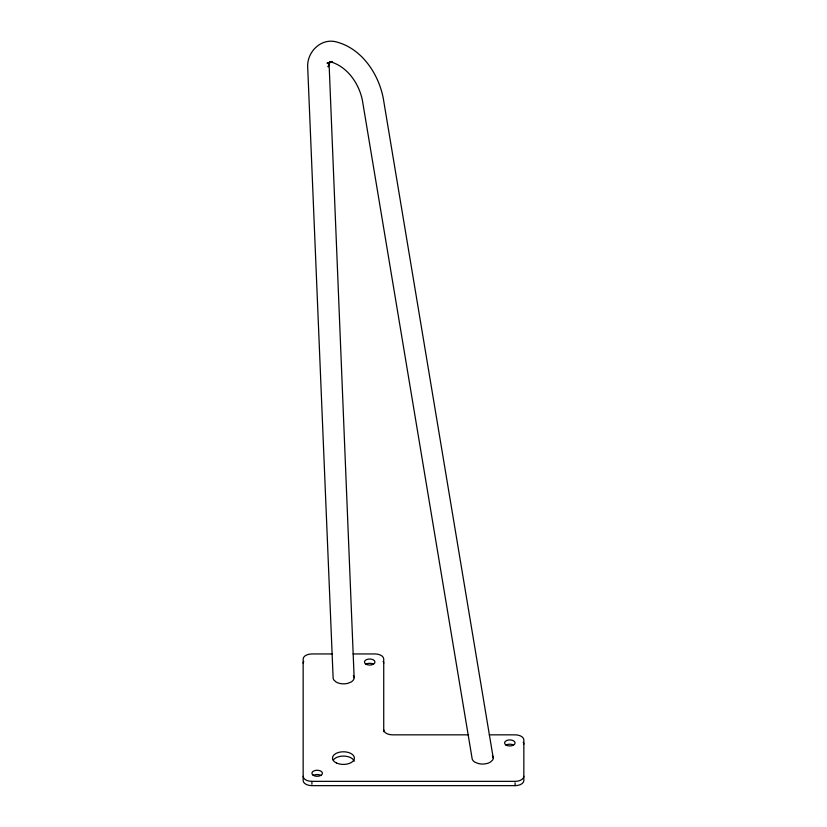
<?xml version="1.0" encoding="UTF-8"?>
<svg xmlns="http://www.w3.org/2000/svg" width="827" height="827" viewBox="0 0 827 827"><rect width="100%" height="100%" fill="white"/><g stroke="black" fill="none" stroke-linecap="round" stroke-linejoin="round"><path stroke-width="1.24" d="M329.787 61.663L328.112 66.925L329.084 63.803L354.142 677.758M329.756 61.725L329.012 63.948L330.666 61.477L328.216 63.793L330.438 62.149L327.203 63.152L332.196 61.694M327.203 63.152L332.03 61.736M332.506 653.95L311.913 653.95A8.756 5.055 0 0 0 303.158 659.005L303.158 780.595A8.756 5.055 0 0 0 311.913 785.65L515.087 785.65A8.756 5.055 0 0 0 523.842 780.595L523.842 739.896A8.756 5.055 0 0 0 515.087 734.841L489.274 734.841M353.088 653.95L374.972 653.95A8.756 5.055 0 0 1 383.728 659.005L383.728 731.699M468.63 734.841L392.484 734.841A8.756 5.055 0 0 1 383.728 729.786M303.158 776.305A8.756 5.055 0 0 0 311.913 781.36L515.087 781.36A8.756 5.055 0 0 0 523.842 776.305M330.097 62.304L332.361 62.387M332.423 62.201L330.293 61.746C347.412 66.553 359.114 83.672 362.422 100.501L472.031 758.018A10.431 6.027 0 0 0 475.153 762.308L478.606 763.621A10.689 6.171 0 0 0 490.142 762.256L492.427 760.292A10.431 6.027 0 0 0 492.416 755.64M493.233 757.966L383.252 98.206C378.58 74.027 362.143 49.196 337.509 42.249C321.465 36.988 306.269 52.122 307.737 68.052L333.116 677.716A10.689 6.171 0 0 0 333.891 680.063L336.155 682.058A10.431 6.027 0 0 0 347.609 683.402L351.02 682.079A10.689 6.171 0 0 0 353.377 675.421M515.087 782.787L515.087 785.65M311.913 781.36L311.913 784.223M333.26 760.065A10.947 6.316 0 0 1 344.497 756.105A10.947 6.316 0 0 1 354.204 761.243M365.999 664.184A5.251 3.029 0 0 1 373.432 664.184M313.454 775.416A5.251 3.029 0 0 1 320.886 775.416M506.114 745.075A5.251 3.029 0 0 1 513.546 745.075M303.158 663.295A8.756 5.055 0 0 1 303.767 661.435M383.108 661.435A8.756 5.055 0 0 1 383.728 663.295M523.233 742.326A8.756 5.055 0 0 1 523.842 744.186M336.331 762.907A10.947 6.316 0 0 0 354.204 759.248A10.947 6.316 0 0 0 339.783 752.146A10.947 6.316 0 0 0 336.331 762.907M365.596 663.926A5.251 3.029 0 0 0 374.6 663.151A5.251 3.029 0 0 0 368.945 659.036A5.251 3.029 0 0 0 365.596 663.926M313.051 775.157A5.251 3.029 0 0 0 322.054 774.382A5.251 3.029 0 0 0 316.4 770.268A5.251 3.029 0 0 0 313.051 775.157M505.71 744.817A5.251 3.029 0 0 0 514.714 744.052A5.251 3.029 0 0 0 509.06 739.938A5.251 3.029 0 0 0 505.71 744.817"/></g></svg>
